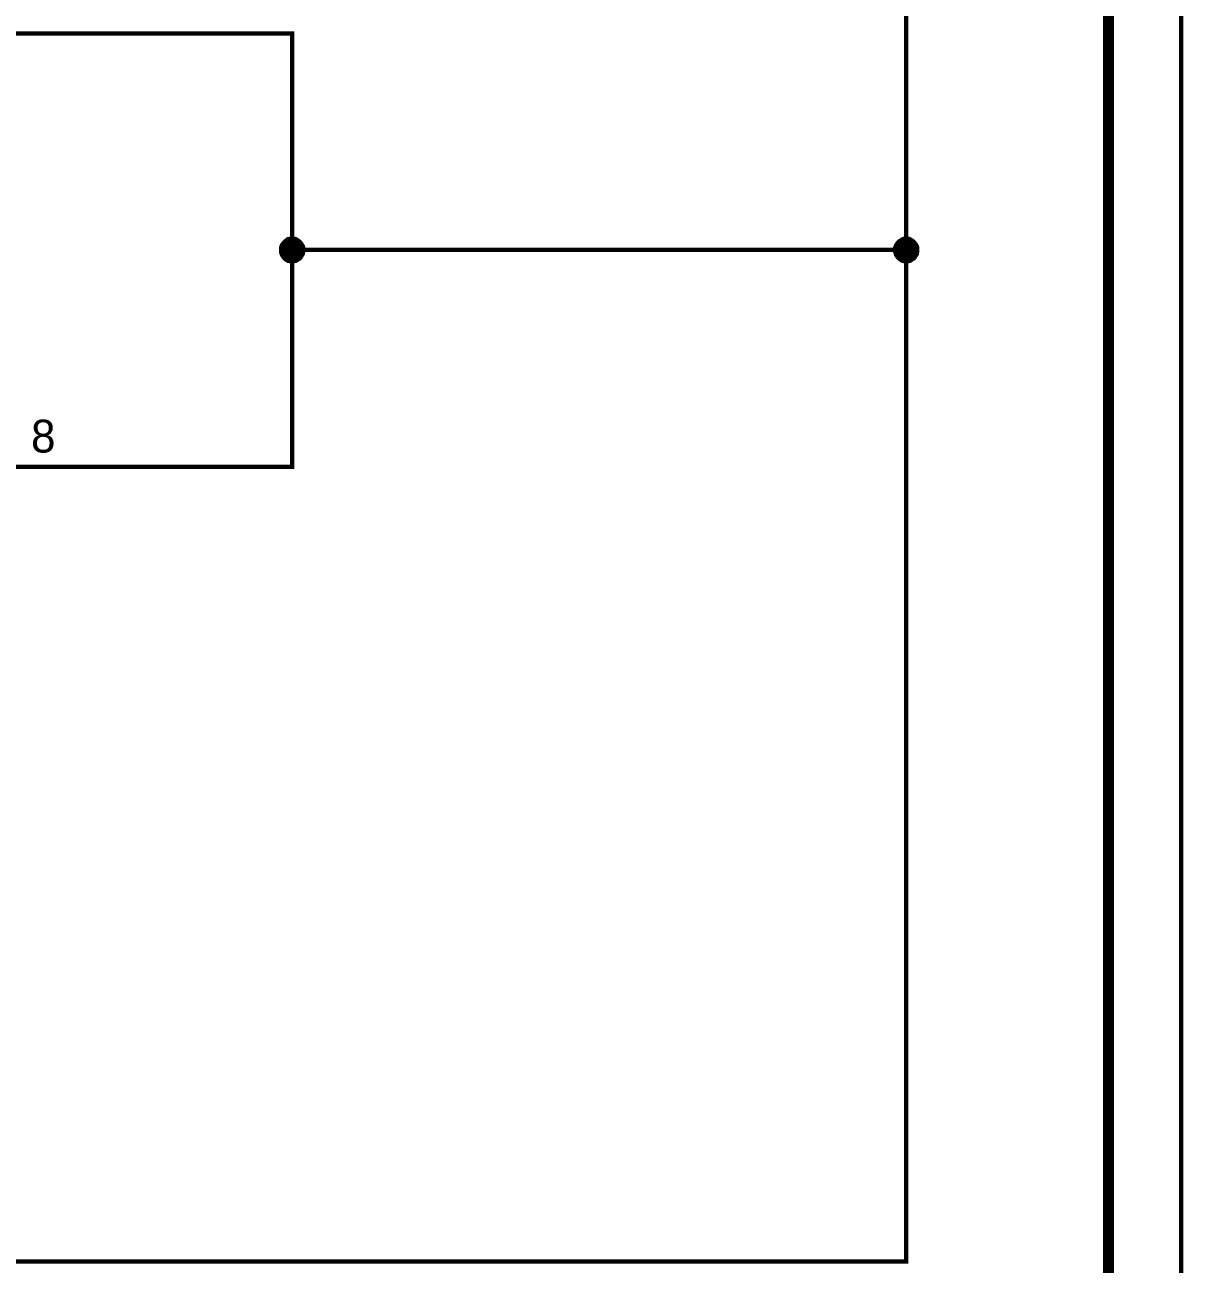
# Model space of a CAD drawing. Header units: millimetres. Extents: x 0 to 594, y 0 to 420.
# Drawn here: x 514 to 594.1, y 104.8 to 190.6 of the extents above; entities that cross this region are included whole.
import ezdxf

# ---------------------------------------------------------------- set-up
doc = ezdxf.new("R2010")
doc.units = ezdxf.units.MM
doc.layers.add('Sheet', color=255, linetype='Continuous')

msp = doc.modelspace()

# ---------------------------------------------------------------- linework, layer by layer
at = {"layer": 'Sheet'}
for points, const_width in [([(0.063, 420), (593.968, 420), (593.968, 0), (0.063, 0), (0.063, 420)], 0.3), ([(0.063, 420), (593.968, 420), (593.968, 0), (0.063, 0), (0.063, 420)], 0.3), ([(0.063, 420), (0.063, 0), (593.968, 0), (593.968, 420), (0.063, 420), (0.063, 420)], 0.0991), ([(0.063, 420), (0.063, 0), (593.968, 0), (593.968, 420), (0.063, 420), (0.063, 420)], 0.0991)]:
    msp.add_lwpolyline(points, close=True, dxfattribs=dict(at, const_width=const_width))
for points, const_width in [([(588.947, 414.977), (588.947, 4.991)], 0.749), ([(205.032, 89.995), (180.051, 89.995), (180.051, 105), (574.956, 105), (574.956, 175), (574.956, 222.477)], 0.3), ([(512.486, 189.973), (517.476, 189.973)], 0.3), ([(517.476, 189.973), (532.478, 189.973), (532.478, 175), (532.478, 159.995), (517.476, 159.995)], 0.3), ([(531.72, 175), (531.72, 175.032), (531.72, 175.063), (531.72, 175.126), (531.72, 175.158), (531.751, 175.19), (531.751, 175.221), (531.751, 175.253), (531.783, 175.284), (531.783, 175.316), (531.814, 175.347), (531.814, 175.379), (531.846, 175.411), (531.878, 175.442), (531.878, 175.474), (531.909, 175.505), (531.941, 175.537), (531.972, 175.569), (531.972, 175.569), (532.004, 175.6), (532.036, 175.632), (532.067, 175.632), (532.099, 175.663), (532.13, 175.695), (532.162, 175.695), (532.193, 175.727), (532.257, 175.727), (532.288, 175.727), (532.32, 175.758), (532.351, 175.758), (532.383, 175.758), (532.446, 175.758), (532.478, 175.758)], 0.3), ([(531.72, 175), (531.72, 175.032), (531.72, 175.063), (531.72, 175.126), (531.72, 175.158), (531.751, 175.19), (531.751, 175.221), (531.751, 175.253), (531.783, 175.284), (531.783, 175.316), (531.814, 175.347), (531.814, 175.379), (531.846, 175.411), (531.878, 175.442), (531.878, 175.474), (531.909, 175.505), (531.941, 175.537), (531.972, 175.569), (531.972, 175.569), (532.004, 175.6), (532.036, 175.632), (532.067, 175.632), (532.099, 175.663), (532.13, 175.695), (532.162, 175.695), (532.193, 175.727), (532.257, 175.727), (532.288, 175.727), (532.32, 175.758), (532.351, 175.758), (532.383, 175.758), (532.446, 175.758), (532.478, 175.758)], 0.3), ([(531.72, 175), (531.72, 175.032), (531.72, 175.063), (531.72, 175.126), (531.72, 175.158), (531.751, 175.19), (531.751, 175.221), (531.751, 175.253), (531.783, 175.284), (531.783, 175.316), (531.814, 175.347), (531.814, 175.379), (531.846, 175.411), (531.878, 175.442), (531.878, 175.474), (531.909, 175.505), (531.941, 175.537), (531.972, 175.569), (531.972, 175.569), (532.004, 175.6), (532.036, 175.632), (532.067, 175.632), (532.099, 175.663), (532.13, 175.695), (532.162, 175.695), (532.193, 175.727), (532.257, 175.727), (532.288, 175.727), (532.32, 175.758), (532.351, 175.758), (532.383, 175.758), (532.446, 175.758), (532.478, 175.758)], 0.3), ([(531.72, 175), (531.72, 175.032), (531.72, 175.063), (531.72, 175.126), (531.72, 175.158), (531.751, 175.19), (531.751, 175.221), (531.751, 175.253), (531.783, 175.284), (531.783, 175.316), (531.814, 175.347), (531.814, 175.379), (531.846, 175.411), (531.878, 175.442), (531.878, 175.474), (531.909, 175.505), (531.941, 175.537), (531.972, 175.569), (531.972, 175.569), (532.004, 175.6), (532.036, 175.632), (532.067, 175.632), (532.099, 175.663), (532.13, 175.695), (532.162, 175.695), (532.193, 175.727), (532.257, 175.727), (532.288, 175.727), (532.32, 175.758), (532.351, 175.758), (532.383, 175.758), (532.446, 175.758), (532.478, 175.758)], 0.3), ([(531.72, 175), (531.72, 175.032), (531.72, 175.063), (531.72, 175.126), (531.72, 175.158), (531.751, 175.19), (531.751, 175.221), (531.751, 175.253), (531.783, 175.284), (531.783, 175.316), (531.814, 175.347), (531.814, 175.379), (531.846, 175.411), (531.878, 175.442), (531.878, 175.474), (531.909, 175.505), (531.941, 175.537), (531.972, 175.569), (531.972, 175.569), (532.004, 175.6), (532.036, 175.632), (532.067, 175.632), (532.099, 175.663), (532.13, 175.695), (532.162, 175.695), (532.193, 175.727), (532.257, 175.727), (532.288, 175.727), (532.32, 175.758), (532.351, 175.758), (532.383, 175.758), (532.446, 175.758), (532.478, 175.758)], 0.0991), ([(531.72, 175), (531.72, 175.032), (531.72, 175.063), (531.72, 175.126), (531.72, 175.158), (531.751, 175.19), (531.751, 175.221), (531.751, 175.253), (531.783, 175.284), (531.783, 175.316), (531.814, 175.347), (531.814, 175.379), (531.846, 175.411), (531.878, 175.442), (531.878, 175.474), (531.909, 175.505), (531.941, 175.537), (531.972, 175.569), (531.972, 175.569), (532.004, 175.6), (532.036, 175.632), (532.067, 175.632), (532.099, 175.663), (532.13, 175.695), (532.162, 175.695), (532.193, 175.727), (532.257, 175.727), (532.288, 175.727), (532.32, 175.758), (532.351, 175.758), (532.383, 175.758), (532.446, 175.758), (532.478, 175.758)], 0.0991), ([(531.72, 175), (531.72, 175.032), (531.72, 175.063), (531.72, 175.126), (531.72, 175.158), (531.751, 175.19), (531.751, 175.221), (531.751, 175.253), (531.783, 175.284), (531.783, 175.316), (531.814, 175.347), (531.814, 175.379), (531.846, 175.411), (531.878, 175.442), (531.878, 175.474), (531.909, 175.505), (531.941, 175.537), (531.972, 175.569), (531.972, 175.569), (532.004, 175.6), (532.036, 175.632), (532.067, 175.632), (532.099, 175.663), (532.13, 175.695), (532.162, 175.695), (532.193, 175.727), (532.257, 175.727), (532.288, 175.727), (532.32, 175.758), (532.351, 175.758), (532.383, 175.758), (532.446, 175.758), (532.478, 175.758)], 0.0991), ([(531.72, 175), (531.72, 175.032), (531.72, 175.063), (531.72, 175.126), (531.72, 175.158), (531.751, 175.19), (531.751, 175.221), (531.751, 175.253), (531.783, 175.284), (531.783, 175.316), (531.814, 175.347), (531.814, 175.379), (531.846, 175.411), (531.878, 175.442), (531.878, 175.474), (531.909, 175.505), (531.941, 175.537), (531.972, 175.569), (531.972, 175.569), (532.004, 175.6), (532.036, 175.632), (532.067, 175.632), (532.099, 175.663), (532.13, 175.695), (532.162, 175.695), (532.193, 175.727), (532.257, 175.727), (532.288, 175.727), (532.32, 175.758), (532.351, 175.758), (532.383, 175.758), (532.446, 175.758), (532.478, 175.758)], 0.0991), ([(532.478, 175.758), (532.478, 175.758)], 0.3), ([(532.478, 175.758), (532.509, 175.758), (532.541, 175.758), (532.604, 175.758), (532.636, 175.758), (532.667, 175.727), (532.699, 175.727), (532.73, 175.727), (532.762, 175.695), (532.793, 175.695), (532.825, 175.663), (532.857, 175.632), (532.888, 175.632), (532.92, 175.6), (532.951, 175.569), (532.983, 175.569), (533.015, 175.537), (533.046, 175.505), (533.046, 175.474), (533.078, 175.442), (533.109, 175.411), (533.109, 175.379), (533.141, 175.347), (533.172, 175.316), (533.172, 175.284), (533.204, 175.253), (533.204, 175.221), (533.204, 175.19), (533.236, 175.158), (533.236, 175.126), (533.236, 175.063), (533.236, 175.032), (533.236, 175)], 0.3), ([(532.478, 175.758), (532.478, 175.758)], 0.3), ([(532.478, 175.758), (532.509, 175.758), (532.541, 175.758), (532.604, 175.758), (532.636, 175.758), (532.667, 175.727), (532.699, 175.727), (532.73, 175.727), (532.762, 175.695), (532.793, 175.695), (532.825, 175.663), (532.857, 175.632), (532.888, 175.632), (532.92, 175.6), (532.951, 175.569), (532.983, 175.569), (533.015, 175.537), (533.046, 175.505), (533.046, 175.474), (533.078, 175.442), (533.109, 175.411), (533.109, 175.379), (533.141, 175.347), (533.172, 175.316), (533.172, 175.284), (533.204, 175.253), (533.204, 175.221), (533.204, 175.19), (533.236, 175.158), (533.236, 175.126), (533.236, 175.063), (533.236, 175.032), (533.236, 175)], 0.3), ([(532.478, 175.758), (532.478, 175.758)], 0.3), ([(532.478, 175.758), (532.509, 175.758), (532.541, 175.758), (532.604, 175.758), (532.636, 175.758), (532.667, 175.727), (532.699, 175.727), (532.73, 175.727), (532.762, 175.695), (532.793, 175.695), (532.825, 175.663), (532.857, 175.632), (532.888, 175.632), (532.92, 175.6), (532.951, 175.569), (532.983, 175.569), (533.015, 175.537), (533.046, 175.505), (533.046, 175.474), (533.078, 175.442), (533.109, 175.411), (533.109, 175.379), (533.141, 175.347), (533.172, 175.316), (533.172, 175.284), (533.204, 175.253), (533.204, 175.221), (533.204, 175.19), (533.236, 175.158), (533.236, 175.126), (533.236, 175.063), (533.236, 175.032), (533.236, 175)], 0.3), ([(532.478, 175.758), (532.478, 175.758)], 0.3), ([(532.478, 175.758), (532.509, 175.758), (532.541, 175.758), (532.604, 175.758), (532.636, 175.758), (532.667, 175.727), (532.699, 175.727), (532.73, 175.727), (532.762, 175.695), (532.793, 175.695), (532.825, 175.663), (532.857, 175.632), (532.888, 175.632), (532.92, 175.6), (532.951, 175.569), (532.983, 175.569), (533.015, 175.537), (533.046, 175.505), (533.046, 175.474), (533.078, 175.442), (533.109, 175.411), (533.109, 175.379), (533.141, 175.347), (533.172, 175.316), (533.172, 175.284), (533.204, 175.253), (533.204, 175.221), (533.204, 175.19), (533.236, 175.158), (533.236, 175.126), (533.236, 175.063), (533.236, 175.032), (533.236, 175)], 0.3), ([(532.478, 175.758), (532.478, 175.758)], 0.0991), ([(532.478, 175.758), (532.509, 175.758), (532.541, 175.758), (532.604, 175.758), (532.636, 175.758), (532.667, 175.727), (532.699, 175.727), (532.73, 175.727), (532.762, 175.695), (532.793, 175.695), (532.825, 175.663), (532.857, 175.632), (532.888, 175.632), (532.92, 175.6), (532.951, 175.569), (532.983, 175.569), (533.015, 175.537), (533.046, 175.505), (533.046, 175.474), (533.078, 175.442), (533.109, 175.411), (533.109, 175.379), (533.141, 175.347), (533.172, 175.316), (533.172, 175.284), (533.204, 175.253), (533.204, 175.221), (533.204, 175.19), (533.236, 175.158), (533.236, 175.126), (533.236, 175.063), (533.236, 175.032), (533.236, 175)], 0.0991), ([(532.478, 175.758), (532.478, 175.758)], 0.0991), ([(532.478, 175.758), (532.509, 175.758), (532.541, 175.758), (532.604, 175.758), (532.636, 175.758), (532.667, 175.727), (532.699, 175.727), (532.73, 175.727), (532.762, 175.695), (532.793, 175.695), (532.825, 175.663), (532.857, 175.632), (532.888, 175.632), (532.92, 175.6), (532.951, 175.569), (532.983, 175.569), (533.015, 175.537), (533.046, 175.505), (533.046, 175.474), (533.078, 175.442), (533.109, 175.411), (533.109, 175.379), (533.141, 175.347), (533.172, 175.316), (533.172, 175.284), (533.204, 175.253), (533.204, 175.221), (533.204, 175.19), (533.236, 175.158), (533.236, 175.126), (533.236, 175.063), (533.236, 175.032), (533.236, 175)], 0.0991), ([(532.478, 175.758), (532.478, 175.758)], 0.0991), ([(532.478, 175.758), (532.509, 175.758), (532.541, 175.758), (532.604, 175.758), (532.636, 175.758), (532.667, 175.727), (532.699, 175.727), (532.73, 175.727), (532.762, 175.695), (532.793, 175.695), (532.825, 175.663), (532.857, 175.632), (532.888, 175.632), (532.92, 175.6), (532.951, 175.569), (532.983, 175.569), (533.015, 175.537), (533.046, 175.505), (533.046, 175.474), (533.078, 175.442), (533.109, 175.411), (533.109, 175.379), (533.141, 175.347), (533.172, 175.316), (533.172, 175.284), (533.204, 175.253), (533.204, 175.221), (533.204, 175.19), (533.236, 175.158), (533.236, 175.126), (533.236, 175.063), (533.236, 175.032), (533.236, 175)], 0.0991), ([(532.478, 175.758), (532.478, 175.758)], 0.0991), ([(532.478, 175.758), (532.509, 175.758), (532.541, 175.758), (532.604, 175.758), (532.636, 175.758), (532.667, 175.727), (532.699, 175.727), (532.73, 175.727), (532.762, 175.695), (532.793, 175.695), (532.825, 175.663), (532.857, 175.632), (532.888, 175.632), (532.92, 175.6), (532.951, 175.569), (532.983, 175.569), (533.015, 175.537), (533.046, 175.505), (533.046, 175.474), (533.078, 175.442), (533.109, 175.411), (533.109, 175.379), (533.141, 175.347), (533.172, 175.316), (533.172, 175.284), (533.204, 175.253), (533.204, 175.221), (533.204, 175.19), (533.236, 175.158), (533.236, 175.126), (533.236, 175.063), (533.236, 175.032), (533.236, 175)], 0.0991), ([(574.198, 175), (574.198, 175.032), (574.198, 175.063), (574.198, 175.126), (574.198, 175.158), (574.229, 175.19), (574.229, 175.221), (574.229, 175.253), (574.261, 175.284), (574.261, 175.316), (574.293, 175.347), (574.324, 175.379), (574.324, 175.411), (574.356, 175.442), (574.387, 175.474), (574.387, 175.505), (574.419, 175.537), (574.451, 175.569), (574.482, 175.569), (574.514, 175.6), (574.545, 175.632), (574.577, 175.632), (574.608, 175.663), (574.64, 175.695), (574.672, 175.695), (574.703, 175.727), (574.735, 175.727), (574.766, 175.727), (574.798, 175.758), (574.83, 175.758), (574.893, 175.758), (574.924, 175.758), (574.956, 175.758)], 0.3), ([(574.198, 175), (574.198, 175.032), (574.198, 175.063), (574.198, 175.126), (574.198, 175.158), (574.229, 175.19), (574.229, 175.221), (574.229, 175.253), (574.261, 175.284), (574.261, 175.316), (574.293, 175.347), (574.324, 175.379), (574.324, 175.411), (574.356, 175.442), (574.387, 175.474), (574.387, 175.505), (574.419, 175.537), (574.451, 175.569), (574.482, 175.569), (574.514, 175.6), (574.545, 175.632), (574.577, 175.632), (574.608, 175.663), (574.64, 175.695), (574.672, 175.695), (574.703, 175.727), (574.735, 175.727), (574.766, 175.727), (574.798, 175.758), (574.83, 175.758), (574.893, 175.758), (574.924, 175.758), (574.956, 175.758)], 0.3), ([(574.198, 175), (574.198, 175.032), (574.198, 175.063), (574.198, 175.126), (574.198, 175.158), (574.229, 175.19), (574.229, 175.221), (574.229, 175.253), (574.261, 175.284), (574.261, 175.316), (574.293, 175.347), (574.324, 175.379), (574.324, 175.411), (574.356, 175.442), (574.387, 175.474), (574.387, 175.505), (574.419, 175.537), (574.451, 175.569), (574.482, 175.569), (574.514, 175.6), (574.545, 175.632), (574.577, 175.632), (574.608, 175.663), (574.64, 175.695), (574.672, 175.695), (574.703, 175.727), (574.735, 175.727), (574.766, 175.727), (574.798, 175.758), (574.83, 175.758), (574.893, 175.758), (574.924, 175.758), (574.956, 175.758)], 0.3), ([(574.198, 175), (574.198, 175.032), (574.198, 175.063), (574.198, 175.126), (574.198, 175.158), (574.229, 175.19), (574.229, 175.221), (574.229, 175.253), (574.261, 175.284), (574.261, 175.316), (574.293, 175.347), (574.324, 175.379), (574.324, 175.411), (574.356, 175.442), (574.387, 175.474), (574.387, 175.505), (574.419, 175.537), (574.451, 175.569), (574.482, 175.569), (574.514, 175.6), (574.545, 175.632), (574.577, 175.632), (574.608, 175.663), (574.64, 175.695), (574.672, 175.695), (574.703, 175.727), (574.735, 175.727), (574.766, 175.727), (574.798, 175.758), (574.83, 175.758), (574.893, 175.758), (574.924, 175.758), (574.956, 175.758)], 0.3), ([(574.198, 175), (574.198, 175.032), (574.198, 175.063), (574.198, 175.126), (574.198, 175.158), (574.229, 175.19), (574.229, 175.221), (574.229, 175.253), (574.261, 175.284), (574.261, 175.316), (574.293, 175.347), (574.324, 175.379), (574.324, 175.411), (574.356, 175.442), (574.387, 175.474), (574.387, 175.505), (574.419, 175.537), (574.451, 175.569), (574.482, 175.569), (574.514, 175.6), (574.545, 175.632), (574.577, 175.632), (574.608, 175.663), (574.64, 175.695), (574.672, 175.695), (574.703, 175.727), (574.735, 175.727), (574.766, 175.727), (574.798, 175.758), (574.83, 175.758), (574.893, 175.758), (574.924, 175.758), (574.956, 175.758)], 0.0991), ([(574.198, 175), (574.198, 175.032), (574.198, 175.063), (574.198, 175.126), (574.198, 175.158), (574.229, 175.19), (574.229, 175.221), (574.229, 175.253), (574.261, 175.284), (574.261, 175.316), (574.293, 175.347), (574.324, 175.379), (574.324, 175.411), (574.356, 175.442), (574.387, 175.474), (574.387, 175.505), (574.419, 175.537), (574.451, 175.569), (574.482, 175.569), (574.514, 175.6), (574.545, 175.632), (574.577, 175.632), (574.608, 175.663), (574.64, 175.695), (574.672, 175.695), (574.703, 175.727), (574.735, 175.727), (574.766, 175.727), (574.798, 175.758), (574.83, 175.758), (574.893, 175.758), (574.924, 175.758), (574.956, 175.758)], 0.0991), ([(574.198, 175), (574.198, 175.032), (574.198, 175.063), (574.198, 175.126), (574.198, 175.158), (574.229, 175.19), (574.229, 175.221), (574.229, 175.253), (574.261, 175.284), (574.261, 175.316), (574.293, 175.347), (574.324, 175.379), (574.324, 175.411), (574.356, 175.442), (574.387, 175.474), (574.387, 175.505), (574.419, 175.537), (574.451, 175.569), (574.482, 175.569), (574.514, 175.6), (574.545, 175.632), (574.577, 175.632), (574.608, 175.663), (574.64, 175.695), (574.672, 175.695), (574.703, 175.727), (574.735, 175.727), (574.766, 175.727), (574.798, 175.758), (574.83, 175.758), (574.893, 175.758), (574.924, 175.758), (574.956, 175.758)], 0.0991), ([(574.198, 175), (574.198, 175.032), (574.198, 175.063), (574.198, 175.126), (574.198, 175.158), (574.229, 175.19), (574.229, 175.221), (574.229, 175.253), (574.261, 175.284), (574.261, 175.316), (574.293, 175.347), (574.324, 175.379), (574.324, 175.411), (574.356, 175.442), (574.387, 175.474), (574.387, 175.505), (574.419, 175.537), (574.451, 175.569), (574.482, 175.569), (574.514, 175.6), (574.545, 175.632), (574.577, 175.632), (574.608, 175.663), (574.64, 175.695), (574.672, 175.695), (574.703, 175.727), (574.735, 175.727), (574.766, 175.727), (574.798, 175.758), (574.83, 175.758), (574.893, 175.758), (574.924, 175.758), (574.956, 175.758)], 0.0991), ([(574.956, 175.758), (574.956, 175.758)], 0.3), ([(574.956, 175.758), (574.987, 175.758), (575.019, 175.758), (575.082, 175.758), (575.114, 175.758), (575.145, 175.727), (575.177, 175.727), (575.209, 175.727), (575.24, 175.695), (575.272, 175.695), (575.303, 175.663), (575.335, 175.632), (575.366, 175.632), (575.398, 175.6), (575.43, 175.569), (575.461, 175.569), (575.493, 175.537), (575.524, 175.505), (575.524, 175.474), (575.556, 175.442), (575.588, 175.411), (575.588, 175.379), (575.619, 175.347), (575.651, 175.316), (575.651, 175.284), (575.682, 175.253), (575.682, 175.221), (575.682, 175.19), (575.714, 175.158), (575.714, 175.126), (575.714, 175.063), (575.714, 175.032), (575.714, 175)], 0.3), ([(574.956, 175.758), (574.956, 175.758)], 0.3), ([(574.956, 175.758), (574.987, 175.758), (575.019, 175.758), (575.082, 175.758), (575.114, 175.758), (575.145, 175.727), (575.177, 175.727), (575.209, 175.727), (575.24, 175.695), (575.272, 175.695), (575.303, 175.663), (575.335, 175.632), (575.366, 175.632), (575.398, 175.6), (575.43, 175.569), (575.461, 175.569), (575.493, 175.537), (575.524, 175.505), (575.524, 175.474), (575.556, 175.442), (575.588, 175.411), (575.588, 175.379), (575.619, 175.347), (575.651, 175.316), (575.651, 175.284), (575.682, 175.253), (575.682, 175.221), (575.682, 175.19), (575.714, 175.158), (575.714, 175.126), (575.714, 175.063), (575.714, 175.032), (575.714, 175)], 0.3), ([(574.956, 175.758), (574.956, 175.758)], 0.3), ([(574.956, 175.758), (574.987, 175.758), (575.019, 175.758), (575.082, 175.758), (575.114, 175.758), (575.145, 175.727), (575.177, 175.727), (575.209, 175.727), (575.24, 175.695), (575.272, 175.695), (575.303, 175.663), (575.335, 175.632), (575.366, 175.632), (575.398, 175.6), (575.43, 175.569), (575.461, 175.569), (575.493, 175.537), (575.524, 175.505), (575.524, 175.474), (575.556, 175.442), (575.588, 175.411), (575.588, 175.379), (575.619, 175.347), (575.651, 175.316), (575.651, 175.284), (575.682, 175.253), (575.682, 175.221), (575.682, 175.19), (575.714, 175.158), (575.714, 175.126), (575.714, 175.063), (575.714, 175.032), (575.714, 175)], 0.3), ([(574.956, 175.758), (574.956, 175.758)], 0.3), ([(574.956, 175.758), (574.987, 175.758), (575.019, 175.758), (575.082, 175.758), (575.114, 175.758), (575.145, 175.727), (575.177, 175.727), (575.209, 175.727), (575.24, 175.695), (575.272, 175.695), (575.303, 175.663), (575.335, 175.632), (575.366, 175.632), (575.398, 175.6), (575.43, 175.569), (575.461, 175.569), (575.493, 175.537), (575.524, 175.505), (575.524, 175.474), (575.556, 175.442), (575.588, 175.411), (575.588, 175.379), (575.619, 175.347), (575.651, 175.316), (575.651, 175.284), (575.682, 175.253), (575.682, 175.221), (575.682, 175.19), (575.714, 175.158), (575.714, 175.126), (575.714, 175.063), (575.714, 175.032), (575.714, 175)], 0.3), ([(574.956, 175.758), (574.956, 175.758)], 0.0991), ([(574.956, 175.758), (574.987, 175.758), (575.019, 175.758), (575.082, 175.758), (575.114, 175.758), (575.145, 175.727), (575.177, 175.727), (575.209, 175.727), (575.24, 175.695), (575.272, 175.695), (575.303, 175.663), (575.335, 175.632), (575.366, 175.632), (575.398, 175.6), (575.43, 175.569), (575.461, 175.569), (575.493, 175.537), (575.524, 175.505), (575.524, 175.474), (575.556, 175.442), (575.588, 175.411), (575.588, 175.379), (575.619, 175.347), (575.651, 175.316), (575.651, 175.284), (575.682, 175.253), (575.682, 175.221), (575.682, 175.19), (575.714, 175.158), (575.714, 175.126), (575.714, 175.063), (575.714, 175.032), (575.714, 175)], 0.0991), ([(574.956, 175.758), (574.956, 175.758)], 0.0991), ([(574.956, 175.758), (574.987, 175.758), (575.019, 175.758), (575.082, 175.758), (575.114, 175.758), (575.145, 175.727), (575.177, 175.727), (575.209, 175.727), (575.24, 175.695), (575.272, 175.695), (575.303, 175.663), (575.335, 175.632), (575.366, 175.632), (575.398, 175.6), (575.43, 175.569), (575.461, 175.569), (575.493, 175.537), (575.524, 175.505), (575.524, 175.474), (575.556, 175.442), (575.588, 175.411), (575.588, 175.379), (575.619, 175.347), (575.651, 175.316), (575.651, 175.284), (575.682, 175.253), (575.682, 175.221), (575.682, 175.19), (575.714, 175.158), (575.714, 175.126), (575.714, 175.063), (575.714, 175.032), (575.714, 175)], 0.0991), ([(574.956, 175.758), (574.956, 175.758)], 0.0991), ([(574.956, 175.758), (574.987, 175.758), (575.019, 175.758), (575.082, 175.758), (575.114, 175.758), (575.145, 175.727), (575.177, 175.727), (575.209, 175.727), (575.24, 175.695), (575.272, 175.695), (575.303, 175.663), (575.335, 175.632), (575.366, 175.632), (575.398, 175.6), (575.43, 175.569), (575.461, 175.569), (575.493, 175.537), (575.524, 175.505), (575.524, 175.474), (575.556, 175.442), (575.588, 175.411), (575.588, 175.379), (575.619, 175.347), (575.651, 175.316), (575.651, 175.284), (575.682, 175.253), (575.682, 175.221), (575.682, 175.19), (575.714, 175.158), (575.714, 175.126), (575.714, 175.063), (575.714, 175.032), (575.714, 175)], 0.0991), ([(574.956, 175.758), (574.956, 175.758)], 0.0991), ([(574.956, 175.758), (574.987, 175.758), (575.019, 175.758), (575.082, 175.758), (575.114, 175.758), (575.145, 175.727), (575.177, 175.727), (575.209, 175.727), (575.24, 175.695), (575.272, 175.695), (575.303, 175.663), (575.335, 175.632), (575.366, 175.632), (575.398, 175.6), (575.43, 175.569), (575.461, 175.569), (575.493, 175.537), (575.524, 175.505), (575.524, 175.474), (575.556, 175.442), (575.588, 175.411), (575.588, 175.379), (575.619, 175.347), (575.651, 175.316), (575.651, 175.284), (575.682, 175.253), (575.682, 175.221), (575.682, 175.19), (575.714, 175.158), (575.714, 175.126), (575.714, 175.063), (575.714, 175.032), (575.714, 175)], 0.0991), ([(532.478, 174.21), (532.446, 174.21), (532.383, 174.21), (532.351, 174.21), (532.32, 174.242), (532.288, 174.242), (532.257, 174.242), (532.193, 174.242), (532.162, 174.273), (532.13, 174.273), (532.099, 174.305), (532.067, 174.337), (532.036, 174.337), (532.004, 174.368), (531.972, 174.4), (531.972, 174.4), (531.941, 174.431), (531.909, 174.463), (531.878, 174.495), (531.878, 174.526), (531.846, 174.558), (531.814, 174.589), (531.814, 174.621), (531.783, 174.653), (531.783, 174.684), (531.751, 174.716), (531.751, 174.747), (531.751, 174.81), (531.72, 174.842), (531.72, 174.874), (531.72, 174.905), (531.72, 174.968), (531.72, 175)], 0.3), ([(531.72, 175), (531.72, 175)], 0.3), ([(532.478, 174.21), (532.446, 174.21), (532.383, 174.21), (532.351, 174.21), (532.32, 174.242), (532.288, 174.242), (532.257, 174.242), (532.193, 174.242), (532.162, 174.273), (532.13, 174.273), (532.099, 174.305), (532.067, 174.337), (532.036, 174.337), (532.004, 174.368), (531.972, 174.4), (531.972, 174.4), (531.941, 174.431), (531.909, 174.463), (531.878, 174.495), (531.878, 174.526), (531.846, 174.558), (531.814, 174.589), (531.814, 174.621), (531.783, 174.653), (531.783, 174.684), (531.751, 174.716), (531.751, 174.747), (531.751, 174.81), (531.72, 174.842), (531.72, 174.874), (531.72, 174.905), (531.72, 174.968), (531.72, 175)], 0.3), ([(531.72, 175), (531.72, 175)], 0.3), ([(532.478, 174.21), (532.446, 174.21), (532.383, 174.21), (532.351, 174.21), (532.32, 174.242), (532.288, 174.242), (532.257, 174.242), (532.193, 174.242), (532.162, 174.273), (532.13, 174.273), (532.099, 174.305), (532.067, 174.337), (532.036, 174.337), (532.004, 174.368), (531.972, 174.4), (531.972, 174.4), (531.941, 174.431), (531.909, 174.463), (531.878, 174.495), (531.878, 174.526), (531.846, 174.558), (531.814, 174.589), (531.814, 174.621), (531.783, 174.653), (531.783, 174.684), (531.751, 174.716), (531.751, 174.747), (531.751, 174.81), (531.72, 174.842), (531.72, 174.874), (531.72, 174.905), (531.72, 174.968), (531.72, 175)], 0.3), ([(531.72, 175), (531.72, 175)], 0.3), ([(532.478, 174.21), (532.446, 174.21), (532.383, 174.21), (532.351, 174.21), (532.32, 174.242), (532.288, 174.242), (532.257, 174.242), (532.193, 174.242), (532.162, 174.273), (532.13, 174.273), (532.099, 174.305), (532.067, 174.337), (532.036, 174.337), (532.004, 174.368), (531.972, 174.4), (531.972, 174.4), (531.941, 174.431), (531.909, 174.463), (531.878, 174.495), (531.878, 174.526), (531.846, 174.558), (531.814, 174.589), (531.814, 174.621), (531.783, 174.653), (531.783, 174.684), (531.751, 174.716), (531.751, 174.747), (531.751, 174.81), (531.72, 174.842), (531.72, 174.874), (531.72, 174.905), (531.72, 174.968), (531.72, 175)], 0.3), ([(531.72, 175), (531.72, 175)], 0.3), ([(532.478, 174.21), (532.446, 174.21), (532.383, 174.21), (532.351, 174.21), (532.32, 174.242), (532.288, 174.242), (532.257, 174.242), (532.193, 174.242), (532.162, 174.273), (532.13, 174.273), (532.099, 174.305), (532.067, 174.337), (532.036, 174.337), (532.004, 174.368), (531.972, 174.4), (531.972, 174.4), (531.941, 174.431), (531.909, 174.463), (531.878, 174.495), (531.878, 174.526), (531.846, 174.558), (531.814, 174.589), (531.814, 174.621), (531.783, 174.653), (531.783, 174.684), (531.751, 174.716), (531.751, 174.747), (531.751, 174.81), (531.72, 174.842), (531.72, 174.874), (531.72, 174.905), (531.72, 174.968), (531.72, 175)], 0.0991), ([(531.72, 175), (531.72, 175)], 0.0991), ([(532.478, 174.21), (532.446, 174.21), (532.383, 174.21), (532.351, 174.21), (532.32, 174.242), (532.288, 174.242), (532.257, 174.242), (532.193, 174.242), (532.162, 174.273), (532.13, 174.273), (532.099, 174.305), (532.067, 174.337), (532.036, 174.337), (532.004, 174.368), (531.972, 174.4), (531.972, 174.4), (531.941, 174.431), (531.909, 174.463), (531.878, 174.495), (531.878, 174.526), (531.846, 174.558), (531.814, 174.589), (531.814, 174.621), (531.783, 174.653), (531.783, 174.684), (531.751, 174.716), (531.751, 174.747), (531.751, 174.81), (531.72, 174.842), (531.72, 174.874), (531.72, 174.905), (531.72, 174.968), (531.72, 175)], 0.0991), ([(531.72, 175), (531.72, 175)], 0.0991), ([(532.478, 174.21), (532.446, 174.21), (532.383, 174.21), (532.351, 174.21), (532.32, 174.242), (532.288, 174.242), (532.257, 174.242), (532.193, 174.242), (532.162, 174.273), (532.13, 174.273), (532.099, 174.305), (532.067, 174.337), (532.036, 174.337), (532.004, 174.368), (531.972, 174.4), (531.972, 174.4), (531.941, 174.431), (531.909, 174.463), (531.878, 174.495), (531.878, 174.526), (531.846, 174.558), (531.814, 174.589), (531.814, 174.621), (531.783, 174.653), (531.783, 174.684), (531.751, 174.716), (531.751, 174.747), (531.751, 174.81), (531.72, 174.842), (531.72, 174.874), (531.72, 174.905), (531.72, 174.968), (531.72, 175)], 0.0991), ([(531.72, 175), (531.72, 175)], 0.0991), ([(532.478, 174.21), (532.446, 174.21), (532.383, 174.21), (532.351, 174.21), (532.32, 174.242), (532.288, 174.242), (532.257, 174.242), (532.193, 174.242), (532.162, 174.273), (532.13, 174.273), (532.099, 174.305), (532.067, 174.337), (532.036, 174.337), (532.004, 174.368), (531.972, 174.4), (531.972, 174.4), (531.941, 174.431), (531.909, 174.463), (531.878, 174.495), (531.878, 174.526), (531.846, 174.558), (531.814, 174.589), (531.814, 174.621), (531.783, 174.653), (531.783, 174.684), (531.751, 174.716), (531.751, 174.747), (531.751, 174.81), (531.72, 174.842), (531.72, 174.874), (531.72, 174.905), (531.72, 174.968), (531.72, 175)], 0.0991), ([(531.72, 175), (531.72, 175)], 0.0991), ([(533.236, 175), (533.236, 174.968), (533.236, 174.905), (533.236, 174.874), (533.236, 174.842), (533.204, 174.81), (533.204, 174.747), (533.204, 174.716), (533.172, 174.684), (533.172, 174.653), (533.141, 174.621), (533.109, 174.589), (533.109, 174.558), (533.078, 174.526), (533.046, 174.495), (533.046, 174.463), (533.015, 174.431), (532.983, 174.4), (532.951, 174.4), (532.92, 174.368), (532.888, 174.337), (532.857, 174.337), (532.825, 174.305), (532.793, 174.273), (532.762, 174.273), (532.73, 174.242), (532.699, 174.242), (532.667, 174.242), (532.636, 174.242), (532.604, 174.21), (532.541, 174.21), (532.509, 174.21), (532.478, 174.21)], 0.3), ([(532.478, 175), (574.956, 175)], 0.3), ([(533.236, 175), (533.236, 174.968), (533.236, 174.905), (533.236, 174.874), (533.236, 174.842), (533.204, 174.81), (533.204, 174.747), (533.204, 174.716), (533.172, 174.684), (533.172, 174.653), (533.141, 174.621), (533.109, 174.589), (533.109, 174.558), (533.078, 174.526), (533.046, 174.495), (533.046, 174.463), (533.015, 174.431), (532.983, 174.4), (532.951, 174.4), (532.92, 174.368), (532.888, 174.337), (532.857, 174.337), (532.825, 174.305), (532.793, 174.273), (532.762, 174.273), (532.73, 174.242), (532.699, 174.242), (532.667, 174.242), (532.636, 174.242), (532.604, 174.21), (532.541, 174.21), (532.509, 174.21), (532.478, 174.21)], 0.3), ([(533.236, 175), (533.236, 174.968), (533.236, 174.905), (533.236, 174.874), (533.236, 174.842), (533.204, 174.81), (533.204, 174.747), (533.204, 174.716), (533.172, 174.684), (533.172, 174.653), (533.141, 174.621), (533.109, 174.589), (533.109, 174.558), (533.078, 174.526), (533.046, 174.495), (533.046, 174.463), (533.015, 174.431), (532.983, 174.4), (532.951, 174.4), (532.92, 174.368), (532.888, 174.337), (532.857, 174.337), (532.825, 174.305), (532.793, 174.273), (532.762, 174.273), (532.73, 174.242), (532.699, 174.242), (532.667, 174.242), (532.636, 174.242), (532.604, 174.21), (532.541, 174.21), (532.509, 174.21), (532.478, 174.21)], 0.3), ([(533.236, 175), (533.236, 174.968), (533.236, 174.905), (533.236, 174.874), (533.236, 174.842), (533.204, 174.81), (533.204, 174.747), (533.204, 174.716), (533.172, 174.684), (533.172, 174.653), (533.141, 174.621), (533.109, 174.589), (533.109, 174.558), (533.078, 174.526), (533.046, 174.495), (533.046, 174.463), (533.015, 174.431), (532.983, 174.4), (532.951, 174.4), (532.92, 174.368), (532.888, 174.337), (532.857, 174.337), (532.825, 174.305), (532.793, 174.273), (532.762, 174.273), (532.73, 174.242), (532.699, 174.242), (532.667, 174.242), (532.636, 174.242), (532.604, 174.21), (532.541, 174.21), (532.509, 174.21), (532.478, 174.21)], 0.3), ([(533.236, 175), (533.236, 174.968), (533.236, 174.905), (533.236, 174.874), (533.236, 174.842), (533.204, 174.81), (533.204, 174.747), (533.204, 174.716), (533.172, 174.684), (533.172, 174.653), (533.141, 174.621), (533.109, 174.589), (533.109, 174.558), (533.078, 174.526), (533.046, 174.495), (533.046, 174.463), (533.015, 174.431), (532.983, 174.4), (532.951, 174.4), (532.92, 174.368), (532.888, 174.337), (532.857, 174.337), (532.825, 174.305), (532.793, 174.273), (532.762, 174.273), (532.73, 174.242), (532.699, 174.242), (532.667, 174.242), (532.636, 174.242), (532.604, 174.21), (532.541, 174.21), (532.509, 174.21), (532.478, 174.21)], 0.0991), ([(533.236, 175), (533.236, 174.968), (533.236, 174.905), (533.236, 174.874), (533.236, 174.842), (533.204, 174.81), (533.204, 174.747), (533.204, 174.716), (533.172, 174.684), (533.172, 174.653), (533.141, 174.621), (533.109, 174.589), (533.109, 174.558), (533.078, 174.526), (533.046, 174.495), (533.046, 174.463), (533.015, 174.431), (532.983, 174.4), (532.951, 174.4), (532.92, 174.368), (532.888, 174.337), (532.857, 174.337), (532.825, 174.305), (532.793, 174.273), (532.762, 174.273), (532.73, 174.242), (532.699, 174.242), (532.667, 174.242), (532.636, 174.242), (532.604, 174.21), (532.541, 174.21), (532.509, 174.21), (532.478, 174.21)], 0.0991), ([(533.236, 175), (533.236, 174.968), (533.236, 174.905), (533.236, 174.874), (533.236, 174.842), (533.204, 174.81), (533.204, 174.747), (533.204, 174.716), (533.172, 174.684), (533.172, 174.653), (533.141, 174.621), (533.109, 174.589), (533.109, 174.558), (533.078, 174.526), (533.046, 174.495), (533.046, 174.463), (533.015, 174.431), (532.983, 174.4), (532.951, 174.4), (532.92, 174.368), (532.888, 174.337), (532.857, 174.337), (532.825, 174.305), (532.793, 174.273), (532.762, 174.273), (532.73, 174.242), (532.699, 174.242), (532.667, 174.242), (532.636, 174.242), (532.604, 174.21), (532.541, 174.21), (532.509, 174.21), (532.478, 174.21)], 0.0991), ([(533.236, 175), (533.236, 174.968), (533.236, 174.905), (533.236, 174.874), (533.236, 174.842), (533.204, 174.81), (533.204, 174.747), (533.204, 174.716), (533.172, 174.684), (533.172, 174.653), (533.141, 174.621), (533.109, 174.589), (533.109, 174.558), (533.078, 174.526), (533.046, 174.495), (533.046, 174.463), (533.015, 174.431), (532.983, 174.4), (532.951, 174.4), (532.92, 174.368), (532.888, 174.337), (532.857, 174.337), (532.825, 174.305), (532.793, 174.273), (532.762, 174.273), (532.73, 174.242), (532.699, 174.242), (532.667, 174.242), (532.636, 174.242), (532.604, 174.21), (532.541, 174.21), (532.509, 174.21), (532.478, 174.21)], 0.0991), ([(533.236, 175), (533.236, 175), (533.236, 175), (533.236, 175), (533.236, 175), (533.236, 175), (533.236, 175), (533.236, 175), (533.236, 175), (533.236, 175), (533.236, 175), (533.236, 175), (533.236, 175), (533.236, 175), (533.236, 175), (533.236, 175), (533.236, 175), (533.236, 175), (533.236, 175), (533.236, 175), (533.236, 175), (533.236, 175), (533.236, 175), (533.236, 175), (533.236, 175), (533.236, 175), (533.236, 175), (533.236, 175), (533.236, 175), (533.236, 175), (533.236, 175), (533.236, 175), (533.236, 175)], 0.3), ([(533.236, 175), (533.236, 175)], 0.3), ([(533.236, 175), (533.236, 175), (533.236, 175), (533.236, 175), (533.236, 175), (533.236, 175), (533.236, 175), (533.236, 175), (533.236, 175), (533.236, 175), (533.236, 175), (533.236, 175), (533.236, 175), (533.236, 175), (533.236, 175), (533.236, 175), (533.236, 175), (533.236, 175), (533.236, 175), (533.236, 175), (533.236, 175), (533.236, 175), (533.236, 175), (533.236, 175), (533.236, 175), (533.236, 175), (533.236, 175), (533.236, 175), (533.236, 175), (533.236, 175), (533.236, 175), (533.236, 175), (533.236, 175)], 0.3), ([(533.236, 175), (533.236, 175)], 0.3), ([(533.236, 175), (533.236, 175), (533.236, 175), (533.236, 175), (533.236, 175), (533.236, 175), (533.236, 175), (533.236, 175), (533.236, 175), (533.236, 175), (533.236, 175), (533.236, 175), (533.236, 175), (533.236, 175), (533.236, 175), (533.236, 175), (533.236, 175), (533.236, 175), (533.236, 175), (533.236, 175), (533.236, 175), (533.236, 175), (533.236, 175), (533.236, 175), (533.236, 175), (533.236, 175), (533.236, 175), (533.236, 175), (533.236, 175), (533.236, 175), (533.236, 175), (533.236, 175), (533.236, 175)], 0.3), ([(533.236, 175), (533.236, 175)], 0.3), ([(533.236, 175), (533.236, 175), (533.236, 175), (533.236, 175), (533.236, 175), (533.236, 175), (533.236, 175), (533.236, 175), (533.236, 175), (533.236, 175), (533.236, 175), (533.236, 175), (533.236, 175), (533.236, 175), (533.236, 175), (533.236, 175), (533.236, 175), (533.236, 175), (533.236, 175), (533.236, 175), (533.236, 175), (533.236, 175), (533.236, 175), (533.236, 175), (533.236, 175), (533.236, 175), (533.236, 175), (533.236, 175), (533.236, 175), (533.236, 175), (533.236, 175), (533.236, 175), (533.236, 175)], 0.3), ([(533.236, 175), (533.236, 175)], 0.3), ([(533.236, 175), (533.236, 175), (533.236, 175), (533.236, 175), (533.236, 175), (533.236, 175), (533.236, 175), (533.236, 175), (533.236, 175), (533.236, 175), (533.236, 175), (533.236, 175), (533.236, 175), (533.236, 175), (533.236, 175), (533.236, 175), (533.236, 175), (533.236, 175), (533.236, 175), (533.236, 175), (533.236, 175), (533.236, 175), (533.236, 175), (533.236, 175), (533.236, 175), (533.236, 175), (533.236, 175), (533.236, 175), (533.236, 175), (533.236, 175), (533.236, 175), (533.236, 175), (533.236, 175)], 0.0991), ([(533.236, 175), (533.236, 175)], 0.0991), ([(533.236, 175), (533.236, 175), (533.236, 175), (533.236, 175), (533.236, 175), (533.236, 175), (533.236, 175), (533.236, 175), (533.236, 175), (533.236, 175), (533.236, 175), (533.236, 175), (533.236, 175), (533.236, 175), (533.236, 175), (533.236, 175), (533.236, 175), (533.236, 175), (533.236, 175), (533.236, 175), (533.236, 175), (533.236, 175), (533.236, 175), (533.236, 175), (533.236, 175), (533.236, 175), (533.236, 175), (533.236, 175), (533.236, 175), (533.236, 175), (533.236, 175), (533.236, 175), (533.236, 175)], 0.0991), ([(533.236, 175), (533.236, 175)], 0.0991), ([(533.236, 175), (533.236, 175), (533.236, 175), (533.236, 175), (533.236, 175), (533.236, 175), (533.236, 175), (533.236, 175), (533.236, 175), (533.236, 175), (533.236, 175), (533.236, 175), (533.236, 175), (533.236, 175), (533.236, 175), (533.236, 175), (533.236, 175), (533.236, 175), (533.236, 175), (533.236, 175), (533.236, 175), (533.236, 175), (533.236, 175), (533.236, 175), (533.236, 175), (533.236, 175), (533.236, 175), (533.236, 175), (533.236, 175), (533.236, 175), (533.236, 175), (533.236, 175), (533.236, 175)], 0.0991), ([(533.236, 175), (533.236, 175)], 0.0991), ([(533.236, 175), (533.236, 175), (533.236, 175), (533.236, 175), (533.236, 175), (533.236, 175), (533.236, 175), (533.236, 175), (533.236, 175), (533.236, 175), (533.236, 175), (533.236, 175), (533.236, 175), (533.236, 175), (533.236, 175), (533.236, 175), (533.236, 175), (533.236, 175), (533.236, 175), (533.236, 175), (533.236, 175), (533.236, 175), (533.236, 175), (533.236, 175), (533.236, 175), (533.236, 175), (533.236, 175), (533.236, 175), (533.236, 175), (533.236, 175), (533.236, 175), (533.236, 175), (533.236, 175)], 0.0991), ([(533.236, 175), (533.236, 175)], 0.0991), ([(574.956, 174.21), (574.924, 174.21), (574.893, 174.21), (574.83, 174.21), (574.798, 174.242), (574.766, 174.242), (574.735, 174.242), (574.703, 174.242), (574.672, 174.273), (574.64, 174.273), (574.608, 174.305), (574.577, 174.337), (574.545, 174.337), (574.514, 174.368), (574.482, 174.4), (574.451, 174.4), (574.419, 174.431), (574.387, 174.463), (574.387, 174.495), (574.356, 174.526), (574.324, 174.558), (574.324, 174.589), (574.293, 174.621), (574.261, 174.653), (574.261, 174.684), (574.229, 174.716), (574.229, 174.747), (574.229, 174.81), (574.198, 174.842), (574.198, 174.874), (574.198, 174.905), (574.198, 174.968), (574.198, 175)], 0.3), ([(574.198, 175), (574.198, 175)], 0.3), ([(574.956, 174.21), (574.924, 174.21), (574.893, 174.21), (574.83, 174.21), (574.798, 174.242), (574.766, 174.242), (574.735, 174.242), (574.703, 174.242), (574.672, 174.273), (574.64, 174.273), (574.608, 174.305), (574.577, 174.337), (574.545, 174.337), (574.514, 174.368), (574.482, 174.4), (574.451, 174.4), (574.419, 174.431), (574.387, 174.463), (574.387, 174.495), (574.356, 174.526), (574.324, 174.558), (574.324, 174.589), (574.293, 174.621), (574.261, 174.653), (574.261, 174.684), (574.229, 174.716), (574.229, 174.747), (574.229, 174.81), (574.198, 174.842), (574.198, 174.874), (574.198, 174.905), (574.198, 174.968), (574.198, 175)], 0.3), ([(574.198, 175), (574.198, 175)], 0.3), ([(574.956, 174.21), (574.924, 174.21), (574.893, 174.21), (574.83, 174.21), (574.798, 174.242), (574.766, 174.242), (574.735, 174.242), (574.703, 174.242), (574.672, 174.273), (574.64, 174.273), (574.608, 174.305), (574.577, 174.337), (574.545, 174.337), (574.514, 174.368), (574.482, 174.4), (574.451, 174.4), (574.419, 174.431), (574.387, 174.463), (574.387, 174.495), (574.356, 174.526), (574.324, 174.558), (574.324, 174.589), (574.293, 174.621), (574.261, 174.653), (574.261, 174.684), (574.229, 174.716), (574.229, 174.747), (574.229, 174.81), (574.198, 174.842), (574.198, 174.874), (574.198, 174.905), (574.198, 174.968), (574.198, 175)], 0.3), ([(574.198, 175), (574.198, 175)], 0.3), ([(574.956, 174.21), (574.924, 174.21), (574.893, 174.21), (574.83, 174.21), (574.798, 174.242), (574.766, 174.242), (574.735, 174.242), (574.703, 174.242), (574.672, 174.273), (574.64, 174.273), (574.608, 174.305), (574.577, 174.337), (574.545, 174.337), (574.514, 174.368), (574.482, 174.4), (574.451, 174.4), (574.419, 174.431), (574.387, 174.463), (574.387, 174.495), (574.356, 174.526), (574.324, 174.558), (574.324, 174.589), (574.293, 174.621), (574.261, 174.653), (574.261, 174.684), (574.229, 174.716), (574.229, 174.747), (574.229, 174.81), (574.198, 174.842), (574.198, 174.874), (574.198, 174.905), (574.198, 174.968), (574.198, 175)], 0.3), ([(574.198, 175), (574.198, 175)], 0.3), ([(574.956, 174.21), (574.924, 174.21), (574.893, 174.21), (574.83, 174.21), (574.798, 174.242), (574.766, 174.242), (574.735, 174.242), (574.703, 174.242), (574.672, 174.273), (574.64, 174.273), (574.608, 174.305), (574.577, 174.337), (574.545, 174.337), (574.514, 174.368), (574.482, 174.4), (574.451, 174.4), (574.419, 174.431), (574.387, 174.463), (574.387, 174.495), (574.356, 174.526), (574.324, 174.558), (574.324, 174.589), (574.293, 174.621), (574.261, 174.653), (574.261, 174.684), (574.229, 174.716), (574.229, 174.747), (574.229, 174.81), (574.198, 174.842), (574.198, 174.874), (574.198, 174.905), (574.198, 174.968), (574.198, 175)], 0.0991), ([(574.198, 175), (574.198, 175)], 0.0991), ([(574.956, 174.21), (574.924, 174.21), (574.893, 174.21), (574.83, 174.21), (574.798, 174.242), (574.766, 174.242), (574.735, 174.242), (574.703, 174.242), (574.672, 174.273), (574.64, 174.273), (574.608, 174.305), (574.577, 174.337), (574.545, 174.337), (574.514, 174.368), (574.482, 174.4), (574.451, 174.4), (574.419, 174.431), (574.387, 174.463), (574.387, 174.495), (574.356, 174.526), (574.324, 174.558), (574.324, 174.589), (574.293, 174.621), (574.261, 174.653), (574.261, 174.684), (574.229, 174.716), (574.229, 174.747), (574.229, 174.81), (574.198, 174.842), (574.198, 174.874), (574.198, 174.905), (574.198, 174.968), (574.198, 175)], 0.0991), ([(574.198, 175), (574.198, 175)], 0.0991), ([(574.956, 174.21), (574.924, 174.21), (574.893, 174.21), (574.83, 174.21), (574.798, 174.242), (574.766, 174.242), (574.735, 174.242), (574.703, 174.242), (574.672, 174.273), (574.64, 174.273), (574.608, 174.305), (574.577, 174.337), (574.545, 174.337), (574.514, 174.368), (574.482, 174.4), (574.451, 174.4), (574.419, 174.431), (574.387, 174.463), (574.387, 174.495), (574.356, 174.526), (574.324, 174.558), (574.324, 174.589), (574.293, 174.621), (574.261, 174.653), (574.261, 174.684), (574.229, 174.716), (574.229, 174.747), (574.229, 174.81), (574.198, 174.842), (574.198, 174.874), (574.198, 174.905), (574.198, 174.968), (574.198, 175)], 0.0991), ([(574.198, 175), (574.198, 175)], 0.0991), ([(574.956, 174.21), (574.924, 174.21), (574.893, 174.21), (574.83, 174.21), (574.798, 174.242), (574.766, 174.242), (574.735, 174.242), (574.703, 174.242), (574.672, 174.273), (574.64, 174.273), (574.608, 174.305), (574.577, 174.337), (574.545, 174.337), (574.514, 174.368), (574.482, 174.4), (574.451, 174.4), (574.419, 174.431), (574.387, 174.463), (574.387, 174.495), (574.356, 174.526), (574.324, 174.558), (574.324, 174.589), (574.293, 174.621), (574.261, 174.653), (574.261, 174.684), (574.229, 174.716), (574.229, 174.747), (574.229, 174.81), (574.198, 174.842), (574.198, 174.874), (574.198, 174.905), (574.198, 174.968), (574.198, 175)], 0.0991), ([(574.198, 175), (574.198, 175)], 0.0991), ([(575.714, 175), (575.714, 174.968), (575.714, 174.905), (575.714, 174.874), (575.714, 174.842), (575.682, 174.81), (575.682, 174.747), (575.682, 174.716), (575.651, 174.684), (575.651, 174.653), (575.619, 174.621), (575.588, 174.589), (575.588, 174.558), (575.556, 174.526), (575.524, 174.495), (575.524, 174.463), (575.493, 174.431), (575.461, 174.4), (575.43, 174.4), (575.398, 174.368), (575.366, 174.337), (575.335, 174.337), (575.303, 174.305), (575.272, 174.273), (575.24, 174.273), (575.209, 174.242), (575.177, 174.242), (575.145, 174.242), (575.114, 174.242), (575.082, 174.21), (575.019, 174.21), (574.987, 174.21), (574.956, 174.21)], 0.3), ([(575.714, 175), (575.714, 174.968), (575.714, 174.905), (575.714, 174.874), (575.714, 174.842), (575.682, 174.81), (575.682, 174.747), (575.682, 174.716), (575.651, 174.684), (575.651, 174.653), (575.619, 174.621), (575.588, 174.589), (575.588, 174.558), (575.556, 174.526), (575.524, 174.495), (575.524, 174.463), (575.493, 174.431), (575.461, 174.4), (575.43, 174.4), (575.398, 174.368), (575.366, 174.337), (575.335, 174.337), (575.303, 174.305), (575.272, 174.273), (575.24, 174.273), (575.209, 174.242), (575.177, 174.242), (575.145, 174.242), (575.114, 174.242), (575.082, 174.21), (575.019, 174.21), (574.987, 174.21), (574.956, 174.21)], 0.3), ([(575.714, 175), (575.714, 174.968), (575.714, 174.905), (575.714, 174.874), (575.714, 174.842), (575.682, 174.81), (575.682, 174.747), (575.682, 174.716), (575.651, 174.684), (575.651, 174.653), (575.619, 174.621), (575.588, 174.589), (575.588, 174.558), (575.556, 174.526), (575.524, 174.495), (575.524, 174.463), (575.493, 174.431), (575.461, 174.4), (575.43, 174.4), (575.398, 174.368), (575.366, 174.337), (575.335, 174.337), (575.303, 174.305), (575.272, 174.273), (575.24, 174.273), (575.209, 174.242), (575.177, 174.242), (575.145, 174.242), (575.114, 174.242), (575.082, 174.21), (575.019, 174.21), (574.987, 174.21), (574.956, 174.21)], 0.3), ([(575.714, 175), (575.714, 174.968), (575.714, 174.905), (575.714, 174.874), (575.714, 174.842), (575.682, 174.81), (575.682, 174.747), (575.682, 174.716), (575.651, 174.684), (575.651, 174.653), (575.619, 174.621), (575.588, 174.589), (575.588, 174.558), (575.556, 174.526), (575.524, 174.495), (575.524, 174.463), (575.493, 174.431), (575.461, 174.4), (575.43, 174.4), (575.398, 174.368), (575.366, 174.337), (575.335, 174.337), (575.303, 174.305), (575.272, 174.273), (575.24, 174.273), (575.209, 174.242), (575.177, 174.242), (575.145, 174.242), (575.114, 174.242), (575.082, 174.21), (575.019, 174.21), (574.987, 174.21), (574.956, 174.21)], 0.3), ([(575.714, 175), (575.714, 174.968), (575.714, 174.905), (575.714, 174.874), (575.714, 174.842), (575.682, 174.81), (575.682, 174.747), (575.682, 174.716), (575.651, 174.684), (575.651, 174.653), (575.619, 174.621), (575.588, 174.589), (575.588, 174.558), (575.556, 174.526), (575.524, 174.495), (575.524, 174.463), (575.493, 174.431), (575.461, 174.4), (575.43, 174.4), (575.398, 174.368), (575.366, 174.337), (575.335, 174.337), (575.303, 174.305), (575.272, 174.273), (575.24, 174.273), (575.209, 174.242), (575.177, 174.242), (575.145, 174.242), (575.114, 174.242), (575.082, 174.21), (575.019, 174.21), (574.987, 174.21), (574.956, 174.21)], 0.0991), ([(575.714, 175), (575.714, 174.968), (575.714, 174.905), (575.714, 174.874), (575.714, 174.842), (575.682, 174.81), (575.682, 174.747), (575.682, 174.716), (575.651, 174.684), (575.651, 174.653), (575.619, 174.621), (575.588, 174.589), (575.588, 174.558), (575.556, 174.526), (575.524, 174.495), (575.524, 174.463), (575.493, 174.431), (575.461, 174.4), (575.43, 174.4), (575.398, 174.368), (575.366, 174.337), (575.335, 174.337), (575.303, 174.305), (575.272, 174.273), (575.24, 174.273), (575.209, 174.242), (575.177, 174.242), (575.145, 174.242), (575.114, 174.242), (575.082, 174.21), (575.019, 174.21), (574.987, 174.21), (574.956, 174.21)], 0.0991), ([(575.714, 175), (575.714, 174.968), (575.714, 174.905), (575.714, 174.874), (575.714, 174.842), (575.682, 174.81), (575.682, 174.747), (575.682, 174.716), (575.651, 174.684), (575.651, 174.653), (575.619, 174.621), (575.588, 174.589), (575.588, 174.558), (575.556, 174.526), (575.524, 174.495), (575.524, 174.463), (575.493, 174.431), (575.461, 174.4), (575.43, 174.4), (575.398, 174.368), (575.366, 174.337), (575.335, 174.337), (575.303, 174.305), (575.272, 174.273), (575.24, 174.273), (575.209, 174.242), (575.177, 174.242), (575.145, 174.242), (575.114, 174.242), (575.082, 174.21), (575.019, 174.21), (574.987, 174.21), (574.956, 174.21)], 0.0991), ([(575.714, 175), (575.714, 174.968), (575.714, 174.905), (575.714, 174.874), (575.714, 174.842), (575.682, 174.81), (575.682, 174.747), (575.682, 174.716), (575.651, 174.684), (575.651, 174.653), (575.619, 174.621), (575.588, 174.589), (575.588, 174.558), (575.556, 174.526), (575.524, 174.495), (575.524, 174.463), (575.493, 174.431), (575.461, 174.4), (575.43, 174.4), (575.398, 174.368), (575.366, 174.337), (575.335, 174.337), (575.303, 174.305), (575.272, 174.273), (575.24, 174.273), (575.209, 174.242), (575.177, 174.242), (575.145, 174.242), (575.114, 174.242), (575.082, 174.21), (575.019, 174.21), (574.987, 174.21), (574.956, 174.21)], 0.0991), ([(575.714, 175), (575.714, 175), (575.714, 175), (575.714, 175), (575.714, 175), (575.714, 175), (575.714, 175), (575.714, 175), (575.714, 175), (575.714, 175), (575.714, 175), (575.714, 175), (575.714, 175), (575.714, 175), (575.714, 175), (575.714, 175), (575.714, 175), (575.714, 175), (575.714, 175), (575.714, 175), (575.714, 175), (575.714, 175), (575.714, 175), (575.714, 175), (575.714, 175), (575.714, 175), (575.714, 175), (575.714, 175), (575.714, 175), (575.714, 175), (575.714, 175), (575.714, 175), (575.714, 175)], 0.3), ([(575.714, 175), (575.714, 175)], 0.3), ([(575.714, 175), (575.714, 175), (575.714, 175), (575.714, 175), (575.714, 175), (575.714, 175), (575.714, 175), (575.714, 175), (575.714, 175), (575.714, 175), (575.714, 175), (575.714, 175), (575.714, 175), (575.714, 175), (575.714, 175), (575.714, 175), (575.714, 175), (575.714, 175), (575.714, 175), (575.714, 175), (575.714, 175), (575.714, 175), (575.714, 175), (575.714, 175), (575.714, 175), (575.714, 175), (575.714, 175), (575.714, 175), (575.714, 175), (575.714, 175), (575.714, 175), (575.714, 175), (575.714, 175)], 0.3), ([(575.714, 175), (575.714, 175)], 0.3), ([(575.714, 175), (575.714, 175), (575.714, 175), (575.714, 175), (575.714, 175), (575.714, 175), (575.714, 175), (575.714, 175), (575.714, 175), (575.714, 175), (575.714, 175), (575.714, 175), (575.714, 175), (575.714, 175), (575.714, 175), (575.714, 175), (575.714, 175), (575.714, 175), (575.714, 175), (575.714, 175), (575.714, 175), (575.714, 175), (575.714, 175), (575.714, 175), (575.714, 175), (575.714, 175), (575.714, 175), (575.714, 175), (575.714, 175), (575.714, 175), (575.714, 175), (575.714, 175), (575.714, 175)], 0.3), ([(575.714, 175), (575.714, 175)], 0.3), ([(575.714, 175), (575.714, 175), (575.714, 175), (575.714, 175), (575.714, 175), (575.714, 175), (575.714, 175), (575.714, 175), (575.714, 175), (575.714, 175), (575.714, 175), (575.714, 175), (575.714, 175), (575.714, 175), (575.714, 175), (575.714, 175), (575.714, 175), (575.714, 175), (575.714, 175), (575.714, 175), (575.714, 175), (575.714, 175), (575.714, 175), (575.714, 175), (575.714, 175), (575.714, 175), (575.714, 175), (575.714, 175), (575.714, 175), (575.714, 175), (575.714, 175), (575.714, 175), (575.714, 175)], 0.3), ([(575.714, 175), (575.714, 175)], 0.3), ([(575.714, 175), (575.714, 175), (575.714, 175), (575.714, 175), (575.714, 175), (575.714, 175), (575.714, 175), (575.714, 175), (575.714, 175), (575.714, 175), (575.714, 175), (575.714, 175), (575.714, 175), (575.714, 175), (575.714, 175), (575.714, 175), (575.714, 175), (575.714, 175), (575.714, 175), (575.714, 175), (575.714, 175), (575.714, 175), (575.714, 175), (575.714, 175), (575.714, 175), (575.714, 175), (575.714, 175), (575.714, 175), (575.714, 175), (575.714, 175), (575.714, 175), (575.714, 175), (575.714, 175)], 0.0991), ([(575.714, 175), (575.714, 175)], 0.0991), ([(575.714, 175), (575.714, 175), (575.714, 175), (575.714, 175), (575.714, 175), (575.714, 175), (575.714, 175), (575.714, 175), (575.714, 175), (575.714, 175), (575.714, 175), (575.714, 175), (575.714, 175), (575.714, 175), (575.714, 175), (575.714, 175), (575.714, 175), (575.714, 175), (575.714, 175), (575.714, 175), (575.714, 175), (575.714, 175), (575.714, 175), (575.714, 175), (575.714, 175), (575.714, 175), (575.714, 175), (575.714, 175), (575.714, 175), (575.714, 175), (575.714, 175), (575.714, 175), (575.714, 175)], 0.0991), ([(575.714, 175), (575.714, 175)], 0.0991), ([(575.714, 175), (575.714, 175), (575.714, 175), (575.714, 175), (575.714, 175), (575.714, 175), (575.714, 175), (575.714, 175), (575.714, 175), (575.714, 175), (575.714, 175), (575.714, 175), (575.714, 175), (575.714, 175), (575.714, 175), (575.714, 175), (575.714, 175), (575.714, 175), (575.714, 175), (575.714, 175), (575.714, 175), (575.714, 175), (575.714, 175), (575.714, 175), (575.714, 175), (575.714, 175), (575.714, 175), (575.714, 175), (575.714, 175), (575.714, 175), (575.714, 175), (575.714, 175), (575.714, 175)], 0.0991), ([(575.714, 175), (575.714, 175)], 0.0991), ([(575.714, 175), (575.714, 175), (575.714, 175), (575.714, 175), (575.714, 175), (575.714, 175), (575.714, 175), (575.714, 175), (575.714, 175), (575.714, 175), (575.714, 175), (575.714, 175), (575.714, 175), (575.714, 175), (575.714, 175), (575.714, 175), (575.714, 175), (575.714, 175), (575.714, 175), (575.714, 175), (575.714, 175), (575.714, 175), (575.714, 175), (575.714, 175), (575.714, 175), (575.714, 175), (575.714, 175), (575.714, 175), (575.714, 175), (575.714, 175), (575.714, 175), (575.714, 175), (575.714, 175)], 0.0991), ([(575.714, 175), (575.714, 175)], 0.0991), ([(512.486, 159.995), (517.476, 159.995)], 0.3)]:
    msp.add_lwpolyline(points, dxfattribs=dict(at, const_width=const_width))
at = {"layer": 'Sheet', "const_width": 0.762}
for points in [[(532.119, 175, 1), (532.881, 175, 1)], [(574.619, 175, 1), (575.381, 175, 1)]]:
    msp.add_lwpolyline(points, format="xyb", close=True, dxfattribs=at)

# ---------------------------------------------------------------- texts
at = {"layer": 'Sheet'}
msp.add_text('8', height=2.274, dxfattribs=at).set_placement((514.413, 160.975))

doc.saveas('drawing.dxf')
